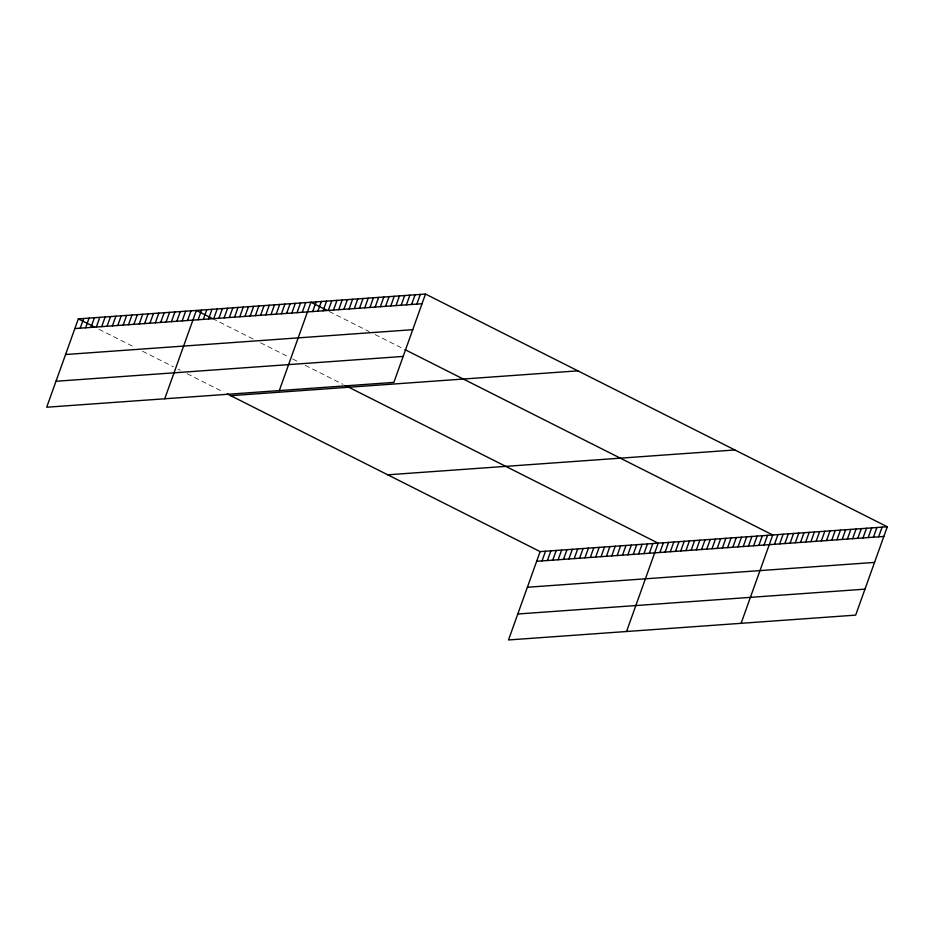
<?xml version="1.0" encoding="UTF-8"?>
<svg xmlns="http://www.w3.org/2000/svg" width="934" height="934" viewBox="0 0 934 934"><rect width="100%" height="100%" fill="white"/><g stroke="black" fill="none" stroke-linecap="round" stroke-linejoin="round"><path stroke-width="0.7" stroke-dasharray="4.67 3.5" d="M329.27 311.477L369.374 331.687M375.094 334.57L403.745 349.012M212.415 318.517L254.807 339.883M260.539 342.778L289.178 357.208M292.622 358.936L298.343 361.832M305.22 365.299L343.035 384.353M98.957 329.282L134.484 347.179M142.505 351.219L173.432 366.805M178.02 369.117L180.309 370.273M187.185 373.74L222.712 391.638"/><path stroke-width="1.4" d="M425.495 294.047L78.328 318.879L46.7 407.224L393.868 382.391L425.495 294.047L887.3 526.776L855.672 615.121L508.505 639.953L540.132 551.609L887.3 526.776M80.231 328.173L83.698 318.494M85.601 327.799L89.069 318.109M90.96 327.414L94.427 317.735M96.33 327.028L99.798 317.35M101.689 326.643L105.157 316.965M107.06 326.258L110.527 316.579M112.419 325.873L115.886 316.194M117.789 325.487L121.257 315.809M123.16 325.102L126.615 315.423M128.518 324.717L131.986 315.038M133.889 324.343L137.356 314.665M139.248 323.958L142.715 314.279M144.618 323.573L148.086 313.894M149.977 323.187L153.445 313.509M155.348 322.802L158.815 313.123M160.706 322.417L164.174 312.738M166.077 322.032L169.544 312.353M171.447 321.646L174.903 311.968M176.806 321.273L180.274 311.582M182.177 320.887L185.644 311.209M187.536 320.502L191.003 310.824M164.734 398.783L196.373 310.438L212.415 318.517M198.113 319.743L201.581 310.065M203.32 319.37L206.788 309.691M208.527 318.996L211.995 309.317M213.734 318.622L217.202 308.944M218.941 318.249L222.409 308.57M224.148 317.875L227.616 308.197M229.355 317.502L232.823 307.823M234.562 317.14L238.03 307.449M239.769 316.766L243.237 307.088M244.977 316.392L248.444 306.714M250.184 316.019L253.651 306.34M255.391 315.645L258.858 305.967M260.598 315.272L264.065 305.593M265.805 314.898L269.272 305.22M271.012 314.524L274.479 304.846M276.219 314.151L279.686 304.472M281.426 313.777L284.893 304.099M286.633 313.404L290.1 303.725M291.84 313.03L295.307 303.352M297.047 312.668L300.514 302.978M302.254 312.295L305.722 302.616M279.301 390.587L310.929 302.242L326.97 310.322M312.68 311.547L316.136 301.869M317.887 311.174L321.343 301.495M323.094 310.8L326.55 301.122M328.301 310.427L331.768 300.748M333.508 310.053L336.976 300.374M338.715 309.679L342.183 300.001M343.922 309.306L347.39 299.627M349.129 308.932L352.597 299.254M354.336 308.559L357.804 298.88M359.543 308.197L363.011 298.518M364.75 307.823L368.218 298.144M369.957 307.449L373.425 297.771M375.164 307.076L378.632 297.397M380.372 306.702L383.839 297.024M385.579 306.329L389.046 296.65M390.786 305.955L394.253 296.276M395.993 305.581L399.46 295.903M401.2 305.208L404.667 295.529M406.407 304.834L409.874 295.156M411.614 304.461L415.081 294.782M416.821 304.087L420.288 294.408M542.035 560.902L545.503 551.223M547.406 560.528L550.862 550.838M552.765 560.143L556.232 550.465M558.135 559.758L561.603 550.079M563.494 559.373L566.961 549.694M568.864 558.987L572.332 549.309M574.223 558.602L577.691 548.923M579.594 558.217L583.061 548.538M584.953 557.832L588.42 548.153M590.323 557.446L593.791 547.768M595.694 557.073L599.149 547.382M601.052 556.687L604.52 547.009M606.423 556.302L609.879 546.623M611.782 555.917L615.249 546.238M617.152 555.532L620.62 545.853M622.511 555.146L625.978 545.468M627.881 554.761L631.349 545.082M633.24 554.376L636.708 544.697M638.611 553.99L642.078 544.312M643.981 553.617L647.437 543.938M649.34 553.232L652.808 543.553M626.539 631.512L658.166 543.168L345.323 385.508M659.918 552.473L663.374 542.794M665.125 552.099L668.592 542.421M670.332 551.725L673.799 542.047M675.539 551.352L679.006 541.673M680.746 550.978L684.213 541.3M685.953 550.605L689.42 540.926M691.16 550.231L694.627 540.553M696.367 549.869L699.835 540.179M701.574 549.496L705.042 539.817M706.781 549.122L710.249 539.443M711.988 548.748L715.456 539.07M717.195 548.375L720.663 538.696M722.402 548.001L725.87 538.323M727.609 547.628L731.077 537.949M732.816 547.254L736.284 537.575M738.023 546.88L741.491 537.202M743.231 546.507L746.698 536.828M748.438 546.133L751.905 536.455M753.645 545.76L757.112 536.081M758.852 545.398L762.319 535.707M764.059 545.024L767.526 535.345M741.106 623.317L772.733 534.972L404.889 349.585M774.473 544.277L777.94 534.598M779.68 543.903L783.147 534.225M784.887 543.53L788.354 533.851M790.106 543.156L793.561 533.477M795.313 542.782L798.768 533.104M800.52 542.409L803.976 532.73M805.727 542.035L809.183 532.357M810.934 541.662L814.401 531.983M816.141 541.288L819.608 531.609M821.348 540.926L824.815 531.236M826.555 540.553L830.022 530.874M831.762 540.179L835.229 530.5M836.969 539.805L840.437 530.127M842.176 539.432L845.644 529.753M847.383 539.058L850.851 529.38M852.59 538.684L856.058 529.006M857.797 538.311L861.265 528.632M863.004 537.937L866.472 528.259M868.211 537.564L871.679 527.885M873.418 537.19L876.886 527.512M878.625 536.817L882.093 527.138M74.872 328.558L422.028 303.725M65.567 354.523L412.735 329.679M55.993 381.27L403.161 356.426M230.733 395.677L577.889 370.845M387.738 474.811L734.906 449.966M536.665 561.287L883.833 536.455M527.371 587.252L874.539 562.408M517.798 614L864.966 589.156M78.328 318.879L94.369 326.97M227.289 393.95L540.132 551.609"/></g></svg>
